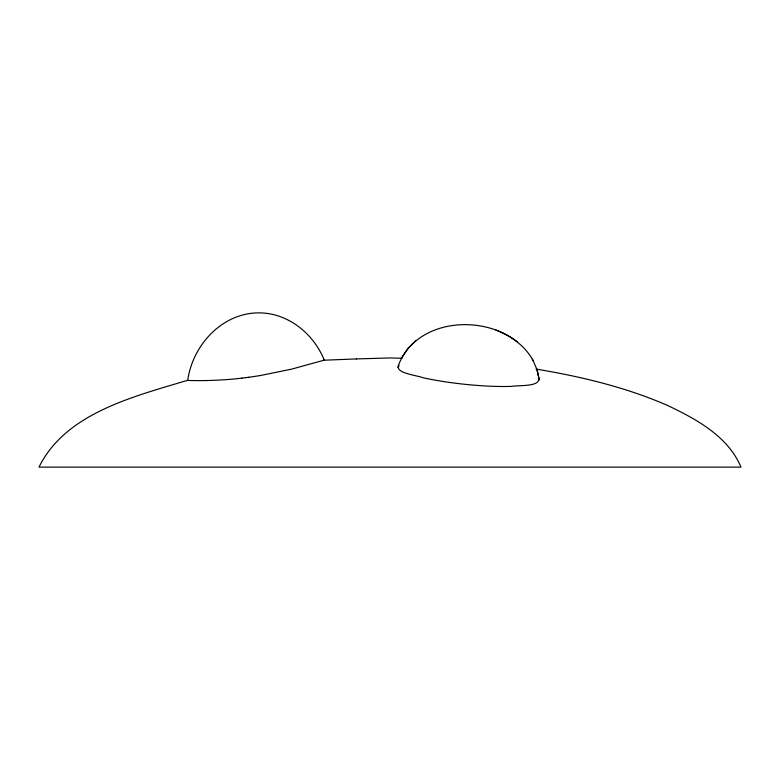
<?xml version="1.0" encoding="UTF-8"?>
<svg xmlns="http://www.w3.org/2000/svg" width="780" height="780" viewBox="0 0 780 780"><rect width="100%" height="100%" fill="white"/><g stroke="black" fill="none" stroke-linecap="round" stroke-linejoin="round"><path stroke-width="1.17" d="M399.116 365.479C393.647 373.055 419.006 375.706 422.662 377.656C437.053 380.835 451.669 382.941 466.323 384.452C481.357 385.944 496.49 386.822 511.602 386.392C516.555 385.047 541.135 387.309 538.483 378.027M397.732 367.273C413.995 319.498 481.435 313.111 517.413 341.971M401.271 358.361L408.115 348.173L416.042 340.421M323.944 360.214L356.304 358.927M323.564 360.331L324.246 360.116C313.726 333.703 287.908 312.78 258.794 312.877C221.998 312.839 192.514 345.365 187.726 380.396L184.86 381.108C132.454 396.942 65.306 413.595 39 467.123L741 467.123C727.954 436.176 696.277 419.123 667.446 405.395C626.35 387.494 582.504 376.925 538.424 369.476L536.045 369.135M323.68 360.292L291.974 369.047L261.066 375.394A37.372 3.49 -8.9 0 1 248.83 377.267M248.869 377.247L245.622 377.676M241.946 378.125C225.254 380.25 202.771 381.01 188.409 380.425M356.294 358.936L390 357.942L401.963 358.293M495.944 330.077C511.163 335.995 525.505 346.076 533.169 360.818M536.582 368.618L539.282 379.957M532.438 359.171L537.371 370.402L539.068 378.875M245.671 377.647A41.749 3.822 -8.8 0 1 242.005 378.095"/></g></svg>
